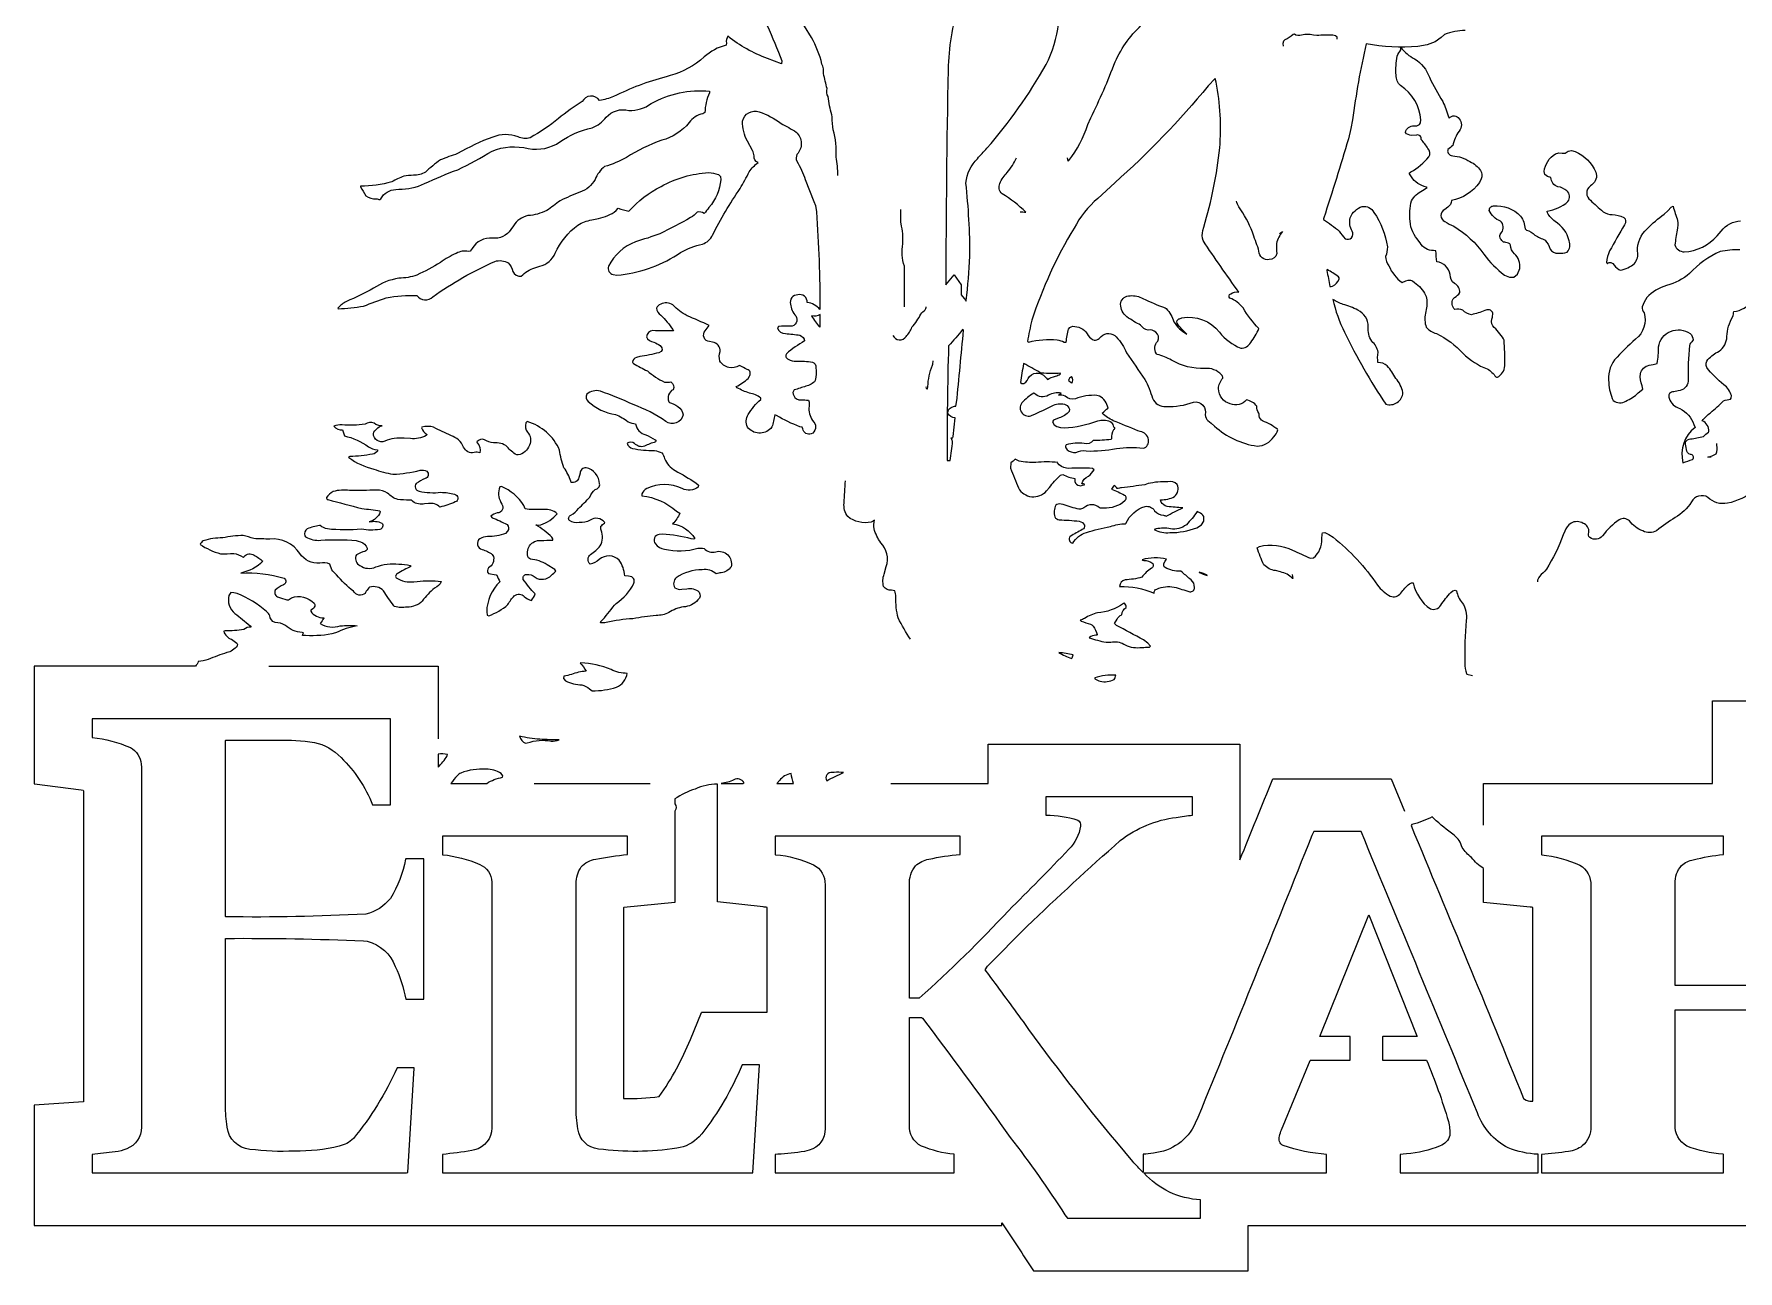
# Model space of a CAD drawing. Extents: x 0.5 to 28.5, y 0.6 to 43.4.
# Drawn here: x 0.73 to 15.15, y 0.61 to 11.08 of the extents above; entities that cross this region are included whole.
import ezdxf

# ---------------------------------------------------------------- set-up
doc = ezdxf.new("R2010")
doc.units = 0
doc.linetypes.add('0', pattern=[0])
doc.layers.add('1', color=7, linetype='0')

msp = doc.modelspace()

# ---------------------------------------------------------------- linework, layer by layer
at = {"layer": '1'}
msp.add_line((4.958359, 4.734703), (5.941895, 4.734703), dxfattribs=at)
for points in [[(6.796875, 11.44577, -0.022118), (7.056046, 10.85173), (7.054398, 10.826088), (6.933441, 10.873344, -0.082978), (6.599548, 11.060829, 0.197848), (6.58725, 11.003006), (6.584305, 10.985237, 0.125006), (6.399765, 10.885521, -0.115806), (6.109528, 10.72905), (6.075714, 10.717957, 0.050457), (5.630985, 10.549567, -0.061276), (5.513062, 10.517899, 0.575932), (5.366547, 10.507614, 0.038202), (5.16568, 10.363518, -0.042927), (4.924435, 10.201673, -0.208148), (4.823898, 10.209975, 0.177251), (4.608521, 10.207664, 0.04327), (4.311584, 10.067062, 0.014058), (4.166153, 10.014076, 0.031415), (4.038851, 9.91034, -0.161627), (3.938407, 9.884697, 0.0177), (3.855927, 9.875511, 0.034926), (3.754349, 9.828461, -0.069911), (3.489899, 9.791061), (3.490433, 9.78627, -0.02123), (3.535187, 9.709686, 0.178378), (3.623688, 9.685397, -0.046969), (3.652191, 9.677536), (3.663132, 9.685806, -0.267676), (3.788467, 9.763367), (3.813782, 9.765533, 0.117868), (4.031311, 9.813591, -0.01733), (4.31221, 9.930901, 0.023298), (4.603333, 10.088287, -0.159838), (4.909775, 10.110008, 0.194345), (5.178116, 10.165947, -0.102398), (5.449483, 10.286148, 0.149588), (5.568573, 10.375534, -0.273352), (5.761032, 10.43371, 0.171968), (5.949629, 10.490936, -0.149241), (6.444687, 10.596947), (6.443954, 10.582535, 0.104783), (6.405289, 10.414459), (6.388016, 10.405029, 0.186357), (6.271072, 10.329704, -0.157912), (6.039825, 10.180008, 0.065764), (5.740789, 10.033786, -0.049594), (5.556046, 9.957718, 0.136031), (5.475861, 9.849022, -0.186043), (5.346222, 9.740341, 0.021711), (5.178513, 9.668335, -0.007703), (5.06662, 9.584412, -0.093903), (4.90703, 9.542566, 0.199763), (4.784729, 9.455948), (4.761948, 9.425056, -0.297874), (4.608002, 9.352104, 0.291972), (4.434753, 9.263344), (4.417328, 9.242393), (4.403473, 9.237953, 0.191311), (4.300791, 9.222847, 0.056453), (4.166489, 9.145493, -0.041841), (3.966923, 9.039588, -0.081167), (3.814758, 9.011978, 0.112583), (3.599197, 8.927399, -0.034856), (3.370787, 8.816594, 0.081296), (3.297577, 8.759735), (3.300598, 8.753105, 0.029912), (3.515961, 8.776497, -0.005051), (3.707794, 8.846626, -0.065041), (3.967087, 8.865501, 0.454088), (4.101822, 8.855507, -0.049404), (4.627325, 9.155307, -0.212919), (4.740738, 9.141205, -0.134479), (4.778095, 9.068993, 0.297174), (4.850754, 9.028519, -0.143546), (4.965118, 9.099503), (5.007263, 9.113213, 0.236841), (5.137451, 9.224876, -0.120802), (5.330032, 9.462685, -0.095495), (5.446609, 9.506096), (5.502975, 9.519073, 0.126796), (5.654007, 9.58522), (5.671585, 9.604446, 0.011499), (5.761475, 9.579887, -0.092769), (6.034648, 9.789368, -0.115848), (6.435431, 9.906407, -0.079781), (6.518784, 9.890915), (6.537552, 9.872528), (6.539688, 9.846687, -0.15254), (6.439305, 9.611023, -0.021583), (6.398468, 9.559998, 0.211651), (6.339096, 9.572647, -0.079317), (6.284042, 9.525871, -0.01959), (6.023117, 9.388741, -0.019401), (5.816269, 9.320839, 0.183484), (5.588674, 9.114044, 0.458386), (5.628357, 9.043266), (5.658752, 9.039444), (5.695175, 9.040512, 0.116994), (6.198944, 9.229606, -0.080385), (6.383896, 9.301252, 0.204869), (6.469346, 9.377274, -0.033117), (6.702538, 9.771048, 0.01421), (6.77974, 9.913003, -0.096182), (6.855331, 9.990921, -0.365675), (6.821373, 10.048462, 0.101301), (6.808838, 10.092628), (6.764511, 10.172089, -0.125205), (6.723823, 10.341592, -0.452746), (6.864792, 10.42128, -0.081685), (7.04921, 10.323341, -0.02648), (7.177414, 10.248726, -0.416847), (7.184206, 10.060585, 0.240393), (7.183075, 10.003922, -0.044939), (7.253815, 9.846939), (7.326706, 9.660515), (7.339905, 9.627975), (7.347978, 9.574974, -0.019516), (7.378372, 8.747604, 0.187643), (7.270888, 8.806992, 0.513541), (7.190445, 8.871048, 0.521049), (7.129562, 8.793678, 0.162807), (7.174254, 8.692764, -0.607174), (7.128296, 8.60527, 0.029244), (7.02681, 8.604431), (7.018784, 8.592278, 0.330244), (7.08638, 8.54303, -0.022723), (7.209211, 8.529918, -0.26331), (7.248199, 8.481163, 0.038777), (7.094226, 8.373483, 0.463159), (7.109162, 8.327243, 0.182319), (7.179047, 8.309959, -0.058304), (7.315485, 8.301766, -0.32859), (7.344635, 8.256882, -0.064839), (7.339249, 8.145561, -0.188231), (7.258591, 8.098167, 0.000396), (7.161372, 8.066153, 0.382018), (7.156412, 8.019631, 0.323598), (7.217789, 7.982658, -0.004589), (7.281799, 7.979736, -0.139697), (7.285446, 7.911636, 0.186465), (7.326569, 7.794815, -0.48765), (7.305155, 7.693738, -0.458362), (7.233688, 7.736038), (7.2276, 7.751808), (7.207474, 7.755356, -0.04879), (7.011948, 7.84996), (6.995377, 7.85537, -0.062659), (6.971283, 7.753006), (6.962921, 7.740005, -0.45294), (6.764557, 7.752068, -0.26875), (6.772308, 7.8582, -0.089192), (6.877441, 7.985886), (6.878998, 7.998459, 0.104383), (6.781011, 8.040237, -0.061049), (6.677567, 8.085388), (6.668304, 8.095291, 0.088739), (6.771027, 8.164421), (6.781403, 8.181862, 0.518583), (6.763458, 8.24057, -0.029918), (6.697601, 8.272797, -0.423078), (6.531067, 8.31144, -0.156961), (6.534559, 8.390883, 0.414949), (6.468277, 8.470253), (6.445038, 8.475699, -0.619914), (6.4077, 8.568146, -0.008142), (6.44101, 8.611099, 0.021495), (6.253415, 8.694645, -0.082212), (6.133636, 8.786513, 0.278331), (6.030828, 8.792633, 0.213), (5.99402, 8.758377, 0.19688), (6.030502, 8.699799, -0.047034), (6.134399, 8.576904), (6.138565, 8.566185, -0.014706), (5.964228, 8.569081, 0.332454), (5.909348, 8.51622, 0.259473), (5.971401, 8.470927, -0.048533), (6.025848, 8.442719), (6.039764, 8.423851), (6.04303, 8.405693), (6.033813, 8.391891), (6.014572, 8.381546, -0.031584), (5.853333, 8.350006), (5.82515, 8.341446, 0.330851), (5.791351, 8.30278), (5.794876, 8.296089), (5.801361, 8.289391, 0.020395), (5.917511, 8.228035, 0.063959), (6.062943, 8.132866, 0.070665), (6.117249, 8.134659, -0.398162), (6.136368, 8.068527, 0.395019), (6.098953, 7.966988), (6.105148, 7.961243, -0.016492), (6.177022, 7.927568, -0.210414), (6.221146, 7.85453, -0.532151), (6.074524, 7.800491, 0.057741), (5.798873, 7.943199, 0.012935), (5.520208, 8.056367, 0.245368), (5.40529, 8.029839, 0.388216), (5.417847, 7.969856, 0.153603), (5.647644, 7.858444, -0.065408), (5.755056, 7.797701, 0.099227), (5.818573, 7.779648, 0.324364), (5.904694, 7.686956, -0.038639), (5.984055, 7.643806), (5.992142, 7.632034), (5.986481, 7.626434, 0.047574), (5.894257, 7.589554, -0.307686), (5.80986, 7.614105, 0.341158), (5.746246, 7.614578, 0.266185), (5.792679, 7.571381, 0.051568), (5.977149, 7.553717, -0.100238), (6.040588, 7.532616, -0.137603), (6.06311, 7.485535, 0.165308), (6.153076, 7.383209, -0.024501), (6.327652, 7.280266), (6.349899, 7.261574), (6.347809, 7.243507, -0.27983), (6.211273, 7.231102, 0.230315), (5.913788, 7.231239, 0.149444), (5.86998, 7.187576), (5.871597, 7.171257, -0.146654), (6.165314, 7.040871), (6.192688, 7.021912, -0.087933), (6.131805, 6.932549, -0.22508), (6.319122, 6.808517), (6.311356, 6.803627), (6.289261, 6.806221, 0.046905), (6.047546, 6.845665), (6.018845, 6.842674, 0.633767), (5.986176, 6.763248, 0.201366), (6.062759, 6.719414, 0.132037), (6.346099, 6.727026, -0.077929), (6.397705, 6.72509, 0.277043), (6.495987, 6.696289, -0.574482), (6.626236, 6.569656, -0.226753), (6.542884, 6.519392, -0.016949), (6.500488, 6.509438, 0.207793), (6.382584, 6.544617, 0.149162), (6.162325, 6.476599, 0.36084), (6.149277, 6.392342, 0.221944), (6.209518, 6.379745), (6.250824, 6.383263, -0.237344), (6.355499, 6.355698, -0.375889), (6.346008, 6.288628, -0.203677), (6.223419, 6.229698, 0.115433), (6.10051, 6.181427, -0.120222), (5.991837, 6.157387, 0.021482), (5.795883, 6.129341, 0.045914), (5.567886, 6.096992, -0.034819), (5.521912, 6.095665), (5.523758, 6.104721, 0.028754), (5.638763, 6.24424), (5.654205, 6.259384, 0.126489), (5.804587, 6.4299, 0.162033), (5.801392, 6.470741), (5.785324, 6.483101), (5.757782, 6.489822), (5.725998, 6.492989, 0.135528), (5.679535, 6.624245, 0.404844), (5.5103, 6.629486, -0.118781), (5.434082, 6.591942, -0.474468), (5.43692, 6.674118, 0.065029), (5.519089, 6.746353, 0.227107), (5.526925, 6.879868, -0.07359), (5.524002, 6.912827, -0.055077), (5.555969, 6.93943), (5.556702, 6.944443, 0.39854), (5.434093, 6.964462, -0.161377), (5.34082, 6.943169, -0.176252), (5.257926, 6.959851, -0.50389), (5.270126, 7.006447, 0.110395), (5.335022, 7.06134, 0.003198), (5.431732, 7.159973, -0.109431), (5.477203, 7.224876, 0.438196), (5.513843, 7.270291, 0.329152), (5.399353, 7.407894, 0.424862), (5.347953, 7.360543), (5.343513, 7.342365), (5.337836, 7.324535, -0.430693), (5.272629, 7.283752), (5.270645, 7.293823, 0.064014), (5.211761, 7.407661, -0.059616), (5.174789, 7.556999, 0.221601), (4.901505, 7.798302), (4.889877, 7.78685, 0.273059), (4.902771, 7.709793, -0.31045), (4.919518, 7.597902, -0.25816), (4.824005, 7.516052), (4.811951, 7.517632, -0.118632), (4.731491, 7.585464, 0.214728), (4.61655, 7.617396, -0.134988), (4.538879, 7.645233, 0.322515), (4.475342, 7.627716), (4.478287, 7.619965, -0.247837), (4.50058, 7.533813, 0.201082), (4.453102, 7.535962, -0.373918), (4.362411, 7.58287, 0.205908), (4.255569, 7.680428, -0.006827), (4.108673, 7.750061, 0.141789), (4.008682, 7.750908), (4.004929, 7.74511, 0.167406), (4.053085, 7.690063), (4.046707, 7.680603, -0.165964), (3.911819, 7.655342), (3.860275, 7.657959, 0.125355), (3.695206, 7.632607, -0.514401), (3.59845, 7.696259, -0.249551), (3.67244, 7.762253, -0.198057), (3.606445, 7.785614, 0.215432), (3.528458, 7.776367, -0.05577), (3.333685, 7.770931, 0.059293), (3.264908, 7.760544, 0.307563), (3.338165, 7.728943), (3.35318, 7.677063, -0.107659), (3.557312, 7.585091, 0.108887), (3.629639, 7.559563), (3.635284, 7.552231, -0.212897), (3.591751, 7.522903, -0.037562), (3.400101, 7.501869), (3.388, 7.498634), (3.391144, 7.494553, 0.107815), (3.603592, 7.396599, 0.044477), (3.764618, 7.352425, 0.052941), (3.99374, 7.386951, -0.174997), (4.052409, 7.377926, -0.553636), (4.037781, 7.316208, 0.051535), (3.961517, 7.275093, 0.58032), (3.987366, 7.208694, 0.077468), (4.1694, 7.19974, -0.068176), (4.286301, 7.182968, -0.778166), (4.291229, 7.118065, -0.057704), (4.161591, 7.075226, 0.238557), (4.065765, 7.103867), (4.032852, 7.101463, -0.193818), (3.932068, 7.121147, 0.331278), (3.902725, 7.133591, -0.032445), (3.804535, 7.138893, -0.112999), (3.718948, 7.192268, 0.158959), (3.627485, 7.217263, 0.000592), (3.397995, 7.21431, 0.105842), (3.258438, 7.206161, 0.148139), (3.201767, 7.155136, 0.428934), (3.214066, 7.137711, -0.003995), (3.500443, 7.061699, -0.020515), (3.654846, 7.042358), (3.657028, 7.03376, -0.240126), (3.563766, 6.948746, -0.18833), (3.669464, 6.939339, -0.603786), (3.652771, 6.885681, -0.079077), (3.498886, 6.886337, -0.042992), (3.209502, 6.889188, -0.111984), (3.148743, 6.918541), (3.143341, 6.919037, 0.043809), (3.038361, 6.890343, 0.307088), (3.01828, 6.831779), (3.024902, 6.823654, 0.153236), (3.154648, 6.793465, -0.043805), (3.452624, 6.790861), (3.471079, 6.786255), (3.488998, 6.779872, -0.259849), (3.546653, 6.7255, -0.353555), (3.526901, 6.699799, 0.086269), (3.455826, 6.670044), (3.449219, 6.660576, 0.353552), (3.485046, 6.579582, 0.257775), (3.618912, 6.567467, -0.114121), (3.814709, 6.59228, -0.043678), (3.91127, 6.579987), (3.918015, 6.57476, -0.005015), (3.7989, 6.51088, 0.135832), (3.785278, 6.48774), (3.791733, 6.475967, 0.177611), (3.942581, 6.442787, -0.042969), (4.14769, 6.448273), (4.17276, 6.443512, -0.196881), (4.116669, 6.389481, 0.05514), (4.01236, 6.279327, -0.209271), (3.884583, 6.228371, -0.134561), (3.778473, 6.234169), (3.771042, 6.239769, -0.009722), (3.684104, 6.364915, 0.293055), (3.566184, 6.396114), (3.559062, 6.390467, 0.009884), (3.531695, 6.35165), (3.530533, 6.343956, -0.459721), (3.430984, 6.362228, -0.050349), (3.28707, 6.501312, -0.010089), (3.245773, 6.543404), (3.231522, 6.590782, 0.200699), (3.145508, 6.598801, -0.264779), (2.976349, 6.680443, 0.27879), (2.722321, 6.804291, -0.01521), (2.587296, 6.807777, 0.03358), (2.497849, 6.834656, 0.043948), (2.323868, 6.813995, 0.077276), (2.159259, 6.789607, 0.18003), (2.132339, 6.757973, 0.070091), (2.304688, 6.678802, 0.011633), (2.416916, 6.68261, -0.08384), (2.496353, 6.652054), (2.505035, 6.657135, -0.373963), (2.588699, 6.667145, -0.053826), (2.664566, 6.615715, -0.143416), (2.477005, 6.516281, -0.089312), (2.843887, 6.471475, -0.602775), (2.837952, 6.417023, 0.095404), (2.768906, 6.370343, 0.5075), (2.795517, 6.312332, 0.032096), (2.866562, 6.289337), (2.881607, 6.289177), (2.905228, 6.306053, -0.306402), (3.09736, 6.25992, -0.370313), (3.091492, 6.216576), (3.068069, 6.202797), (3.069427, 6.193214, 0.264443), (3.178284, 6.136925), (3.17955, 6.134995, -0.021739), (3.148148, 6.088783, 0.209051), (3.318967, 6.067994, -0.058392), (3.461075, 6.069534, 0.071974), (3.278366, 6.008957, -0.079341), (3.025635, 5.987755), (3.012679, 5.987833), (2.999725, 5.988113, -0.059311), (3.00737, 6.010475), (2.995636, 6.012978, -0.183078), (2.854736, 6.072543, 0.118368), (2.766201, 6.098275, -0.294317), (2.721146, 6.154961, 0.173122), (2.694977, 6.189995, 0.089699), (2.445618, 6.342415), (2.417496, 6.349342), (2.391785, 6.351707), (2.37677, 6.326653, 0.309869), (2.427279, 6.174697, 0.00075), (2.554904, 6.070654), (2.564819, 6.057442, 0.207973), (2.501602, 6.037621, -0.028337), (2.345139, 6.02597), (2.332809, 6.022972, 0.243197), (2.398597, 5.955073, -0.050809), (2.442764, 5.922585), (2.448044, 5.911438), (2.446381, 5.898987, -0.175568), (2.358902, 5.842178, 0.038566), (2.201233, 5.783089, -0.044091), (2.116531, 5.767136, -0.160126), (2.091888, 5.727989), (0.727051, 5.727989), (0.727051, 4.732224), (0.731705, 4.730736), (1.125656, 4.681374), (1.142532, 4.678589), (1.144867, 4.671089), (1.144882, 2.075882), (1.144623, 2.040146), (0.727066, 2.010391), (0.727051, 0.993401), (0.758682, 0.992065), (8.913864, 0.992065), (8.916946, 0.992294), (8.916962, 1.015244, -0.005717), (9.18541, 0.607552), (11.001434, 0.607544), (11.00209, 0.613075), (11.00209, 0.991173), (11.018753, 0.992065), (17.365601, 0.992073)], [(8.553772, 11.328949, 0.07073), (8.462954, 10.77757, 0.003717), (8.442919, 8.956742), (8.51416, 9.04203), (8.51474, 9.042419), (8.574356, 8.956596), (8.574417, 8.870445), (8.612503, 8.824478), (8.616043, 8.819458), (8.616852, 8.823318, 0.009327), (8.648361, 9.197983, 0.027141), (8.613739, 9.818314, -0.172258), (8.712103, 10.024481, -0.019865), (8.791458, 10.112778, 0.051348), (9.29243, 10.820868, 0.164528), (9.388363, 11.528435, -0.021161)], [(7.528564, 9.882637, 0.064067), (7.514374, 10.038536, 0.082086), (7.491527, 10.267679, -0.044603), (7.481476, 10.378311), (7.478806, 10.396523, -0.046765), (7.447372, 10.550285, -0.170288), (7.438783, 10.617415, -0.005457), (7.408829, 10.74453, 0.142177), (7.395279, 10.82589, 0.068245), (7.306564, 11.051369), (7.248734, 11.146233, -0.139417), (7.178787, 11.35128)], [(9.469467, 10.03096), (9.476974, 10.003609), (9.480469, 10.004921), (9.485321, 10.008949, 0.082301), (9.645423, 10.312508), (9.670136, 10.370551, 0.028317), (9.87616, 10.84507, -0.101643), (10.117096, 11.171448, -0.0827), (10.491324, 11.354586, -0.055296), (10.628403, 11.372871)], [(12.840271, 11.10981, 0.08941), (12.665131, 11.07634), (12.6371, 11.050697), (12.584991, 11.013443), (12.517334, 10.98848), (12.439041, 10.973862, -0.066983), (12.001022, 10.996696, 0.022386), (11.885925, 10.352273), (11.872025, 10.278679), (11.8508, 10.191719, -0.006832), (11.642838, 9.522594), (11.641766, 9.516265), (11.6409, 9.509903, -0.034815), (11.774139, 9.410965, 0.041235), (11.823074, 9.347092, 0.7589), (11.883545, 9.40937, -0.17867), (11.866013, 9.524773, -0.213833), (11.96869, 9.620002, -0.298814), (12.067383, 9.570137, -0.110272), (12.180904, 9.277261, -0.112099), (12.165359, 9.196892, 0.150211), (12.194061, 9.116959, 0.133216), (12.304855, 8.975052), (12.337173, 8.988869, -0.373445), (12.41069, 8.976585, -0.125304), (12.504486, 8.869713, -0.128563), (12.511398, 8.761086), (12.504807, 8.715431, 0.148018), (12.509506, 8.597969, 0.152814), (12.595932, 8.543221, -0.09764), (12.821182, 8.375221, 0.107222), (13.026864, 8.244932, -0.105441), (13.098925, 8.176801, 0.355185), (13.123703, 8.181511, 0.262574), (13.175385, 8.28566, 0.023829), (13.168198, 8.486633), (13.16394, 8.49894, 0.061422), (13.073196, 8.608011, -0.234709), (13.070129, 8.682854), (13.072006, 8.694298, 0.622242), (13.022766, 8.743958), (13.005203, 8.740021, -0.053077), (12.893585, 8.703377, -0.150535), (12.818558, 8.74054, 0.215022), (12.752731, 8.748116, -0.369125), (12.738907, 8.837585, -0.037445), (12.787003, 8.87822), (12.7939, 8.890869, 0.318641), (12.749359, 8.967705, -0.254027), (12.712555, 9.044533, 0.324896), (12.600082, 9.151474, -0.013937), (12.590744, 9.243439), (12.57254, 9.247696, -0.286128), (12.457993, 9.312675), (12.448074, 9.326759, -0.174998), (12.373298, 9.494362, -0.089553), (12.384552, 9.668289, -0.133119), (12.478943, 9.75563), (12.517365, 9.780945), (12.512207, 9.783875), (12.490996, 9.790078, -0.203726), (12.374972, 9.888223), (12.366028, 9.900467), (12.379654, 9.912697, 0.08707), (12.53231, 10.039064, 0.339118), (12.523804, 10.111572, 0.043329), (12.467346, 10.186157, 0.597906), (12.427155, 10.223999), (12.384903, 10.221977, -0.255935), (12.334198, 10.247032, -0.397453), (12.406525, 10.301277, 0.145848), (12.453369, 10.312508), (12.46199, 10.327293), (12.465271, 10.352142, 0.230604), (12.292866, 10.643436, -0.217641), (12.255142, 10.732338, -0.067574), (12.263702, 10.892082, -0.044921), (12.295273, 10.946, 0.119443), (12.294754, 10.964775, 0.101937), (12.410858, 10.868752, -0.173731), (12.536728, 10.714127, 0.026964), (12.649439, 10.507624, -0.056741), (12.697342, 10.379921), (12.704971, 10.368698, -0.504702), (12.787507, 10.362641, -0.388884), (12.787247, 10.25853, 0.085031), (12.734619, 10.134956, 0.019332), (12.694077, 10.102386, 0.472853), (12.720215, 10.052567), (12.733917, 10.048523, -0.122198), (12.879684, 10.000507, -0.125481), (12.969799, 9.923182, -0.203237), (12.975769, 9.854828), (12.960571, 9.822411, -0.19271), (12.722641, 9.669624, -0.237764), (12.691788, 9.61319), (12.666229, 9.594009, 0.639357), (12.668386, 9.491302, 0.057235), (12.742584, 9.45195, -0.107841), (12.997681, 9.214645, 0.072313), (13.171814, 9.039055), (13.213638, 9.020035), (13.250763, 9.020874), (13.281158, 9.046532), (13.300949, 9.094444, 0.246214), (13.255615, 9.219398, -0.195746), (13.224144, 9.293062, 0.324673), (13.205536, 9.307755, 0.014701), (13.163834, 9.318954), (13.150574, 9.33239, -0.474688), (13.147598, 9.398186, 0.385833), (13.137878, 9.496239, -0.223669), (13.043826, 9.586291, -0.423203), (13.078644, 9.62458, -0.236427), (13.307601, 9.53731, -0.153009), (13.34642, 9.429352), (13.357895, 9.420563, -0.148498), (13.429214, 9.375626, 0.014259), (13.515884, 9.334869, -0.101608), (13.557465, 9.259483, 0.287782), (13.628326, 9.224571, 0.123067), (13.701782, 9.233727, 0.294611), (13.718901, 9.329228, 0.19816), (13.600739, 9.492744, -0.115065), (13.536484, 9.565651), (13.533401, 9.5811, 0.149801), (13.70912, 9.661198, 0.418702), (13.699155, 9.751637, 0.138479), (13.624573, 9.786964, -0.339898), (13.565659, 9.865196), (13.535812, 9.874458), (13.51506, 9.890472), (13.508102, 9.915726, -0.234644), (13.603271, 10.064224), (13.632858, 10.075111), (13.660858, 10.071983), (13.68486, 10.070244), (13.710236, 10.087914), (13.739502, 10.092339), (13.77124, 10.085686, -0.183522), (13.945023, 9.910896, -0.354464), (13.910095, 9.803596), (13.89888, 9.793144, 0.509206), (13.898987, 9.67205, 0.006581), (14.007462, 9.57534, 0.11808), (14.08461, 9.550453, -0.102807), (14.18129, 9.527755, -0.391443), (14.1886, 9.464869, 0.007497), (14.061055, 9.242834, 0.084469), (14.036911, 9.145142), (14.043137, 9.134941, -0.474153), (14.088165, 9.136017, 0.064078), (14.139572, 9.085297), (14.151535, 9.081154, 0.152839), (14.272979, 9.137286, 0.227084), (14.297846, 9.239899, -0.222493), (14.380381, 9.430228, -0.046788), (14.523682, 9.55584), (14.55423, 9.583199), (14.583221, 9.612732), (14.599335, 9.620995, 0.011816), (14.637497, 9.500618, -0.111149), (14.632565, 9.420326, 0.011225), (14.614548, 9.293625, 0.327241), (14.693771, 9.235901, 0.206923), (14.971878, 9.372452), (15.007538, 9.411545, -0.229578), (15.170959, 9.497118, -0.077663)], [(11.756821, 11.037392), (11.756866, 11.054245), (11.756699, 11.052597), (11.741989, 11.064087), (11.720535, 11.070122, 0.040187), (11.583466, 11.066452), (11.555368, 11.071066, 0.095737), (11.439058, 11.068553), (11.423141, 11.068432), (11.407349, 11.070435), (11.395813, 11.078987), (11.383926, 11.075935, -0.075998), (11.313202, 11.030861), (11.300812, 11.018318), (11.29538, 11.000893), (11.299362, 10.976395)], [(9.072998, 9.573486, -0.012898), (9.120911, 9.572151, 0.052426), (8.92121, 9.727663, -0.350366), (8.901312, 9.815036, -0.096197), (8.963974, 9.907478, 0.066098), (9.042511, 10.03096)], [(11.268845, 9.390503), (11.294449, 9.407967, 0.103668), (11.242508, 9.307533, 0.01335), (11.244507, 9.220665, -0.372704), (11.18158, 9.170242, -0.483597), (11.09337, 9.241609), (11.090144, 9.259288, -0.012151), (11.038954, 9.403489, 0.05504), (10.924854, 9.616997, -0.037496), (10.902878, 9.664986)], [(8.093718, 8.770226, 0.002801), (8.093094, 9.114799, -0.117269), (8.079132, 9.304565, 0.08426), (8.064804, 9.47303, -0.036305), (8.063232, 9.593971)], [(15.16362, 9.253639, 0.038304), (14.997864, 9.239571, 0.103356), (14.739216, 9.052114, -0.115877), (14.543686, 8.950302, 0.136809), (14.376617, 8.849251, 0.031743), (14.336716, 8.771019, 0.209799), (14.353683, 8.720474, -0.300373), (14.28244, 8.496384, 0.035194), (14.103638, 8.320992, 0.199998), (14.054886, 8.126053, 0.098638), (14.092636, 7.977432, 0.328394), (14.200406, 7.972466, 0.084369), (14.303177, 8.041039), (14.342667, 8.073524), (14.338837, 8.101112, -0.120034), (14.322235, 8.203277, -0.305784), (14.3965, 8.275352), (14.430603, 8.283096), (14.464615, 8.291641, 0.038691), (14.476349, 8.431053, -0.559648), (14.743243, 8.543999, -0.200342), (14.76918, 8.490135, -0.12061), (14.745346, 8.461617), (14.741592, 8.45443), (14.738663, 8.442802, 0.037087), (14.72718, 8.140351, -0.348268), (14.641922, 8.057732), (14.604233, 8.051721, 0.566875), (14.564972, 7.996666, 0.248265), (14.656833, 7.909474, -0.194877), (14.774063, 7.774933), (14.785431, 7.749535, 0.300603), (14.682434, 7.449959, 0.018553), (14.764789, 7.47838, 0.718504), (14.745306, 7.520112, -0.331865), (14.711777, 7.56282, -0.06843), (14.705307, 7.625702, -0.290007), (14.746796, 7.651848, 0.03177), (14.855652, 7.671745, -0.052845), (14.899429, 7.707916), (14.902878, 7.71476, 0.302422), (14.846481, 7.80616, -0.08263), (14.916515, 7.873103, 0.022708), (15.026703, 7.975471, 0.007414), (15.08461, 7.988731), (15.091492, 7.997955), (15.092773, 8.018509, 0.144469), (15.0298, 8.110863, -0.056511), (14.883846, 8.257155, -0.322955), (14.894348, 8.324303, -0.095029), (14.987991, 8.393791, 0.237299), (15.054901, 8.518021, -0.118932), (15.103935, 8.687235, 0.055176), (15.113312, 8.729187, 0.203582), (15.268855, 8.822877, 0.255926)], [(7.996033, 8.527618, 0.582888), (8.107166, 8.519243, 0.101918), (8.157379, 8.597656, 0.073171), (8.232671, 8.708341, -0.067921), (8.26925, 8.744909, 0.172449), (8.276718, 8.770226)], [(8.276718, 8.092926, 0.664692), (8.288498, 8.075996), (8.292557, 8.094254, -0.096327), (8.330885, 8.275819, 0.03191), (8.337709, 8.312584)], [(14.922607, 7.49794, 0.009143), (14.893768, 7.498154, 0.085446), (14.964355, 7.524811, 0.168487), (14.968918, 7.599106), (14.968338, 7.61232)], [(15.585312, 7.418945, 0.056356), (15.291, 7.213883, -0.107508), (15.058365, 7.106918, -0.251643), (14.893814, 7.157135, 0.432598), (14.754425, 7.117805, -0.124935), (14.617325, 6.986397, 0.032923), (14.45929, 6.874748, -0.257427), (14.341928, 6.872892, -0.136002), (14.230934, 6.956968, 0.351716), (14.142654, 6.966591, 0.07513), (14.001984, 6.832527, -0.399153), (13.893745, 6.816262, -0.307099), (13.886153, 6.859915, 0.356328), (13.838145, 6.936654, 0.280997), (13.735168, 6.937959, 0.159346), (13.683243, 6.869423), (13.670013, 6.840996, -0.054593), (13.526749, 6.548286, -0.022817), (13.468262, 6.488197, 0.117464), (13.450455, 6.443024)], [(8.143799, 5.955055, -0.019441), (8.041016, 6.135979, -0.077587), (8.021444, 6.315918, 0.040732), (8.01297, 6.365944), (7.98378, 6.370819, -0.269061), (7.91713, 6.403328, -0.160401), (7.922485, 6.507988), (7.93927, 6.571236, 0.283674), (7.8933, 6.773161, -0.089884), (7.836685, 6.890841, -0.103936), (7.840515, 6.965218), (7.828568, 6.954369), (7.813049, 6.946854, -0.213221), (7.613419, 6.993668, -0.191337), (7.582841, 7.109094, -0.003718), (7.594834, 7.296958)], [(11.376587, 6.504021), (11.380814, 6.469681), (11.378662, 6.46978, 0.151027), (11.277344, 6.525688), (11.233917, 6.536606, -0.172541), (11.135788, 6.586464, -0.045555), (11.079834, 6.730911), (11.098328, 6.741135, -0.175574), (11.378769, 6.71067, -0.009188), (11.527115, 6.642517), (11.55574, 6.643784, 0.229352), (11.626238, 6.807667, -0.001899), (11.631622, 6.857368), (11.652649, 6.858849), (11.685242, 6.8433), (11.721878, 6.819405, -0.07668), (12.096911, 6.413605, 0.09955), (12.205256, 6.320451, 0.325252), (12.294754, 6.345711, -0.067977), (12.367996, 6.425453), (12.384125, 6.432449), (12.400131, 6.432915, 0.189692), (12.545002, 6.212828, 0.364026), (12.63356, 6.243492, -0.037189), (12.718063, 6.352432), (12.735184, 6.364502), (12.754105, 6.372238), (12.766617, 6.366203, 0.137212), (12.813965, 6.265297, -0.19803), (12.84697, 6.115777, 0.017123), (12.835225, 5.751595, 0.044364), (12.849792, 5.664368), (12.854568, 5.659729), (12.901489, 5.65007)], [(7.977509, 4.734703), (8.801071, 4.734703), (8.801071, 5.068687), (10.932724, 5.068687), (10.932768, 4.087799, -0.000332), (11.211841, 4.774866), (12.211731, 4.774879), (12.325851, 4.499634)], [(15.83168, 3.025093), (14.626129, 3.025085), (14.61554, 3.025421), (14.615662, 3.885902, -0.186534), (14.670776, 4.04068, -0.12619), (14.770523, 4.089035, -0.036057), (15.025314, 4.132851), (15.025314, 4.288246), (15.018311, 4.288574), (13.489594, 4.288574), (13.484634, 4.288071), (13.484634, 4.132607), (13.486923, 4.131668, -0.077107), (13.809329, 4.042327, -0.289429), (13.902252, 3.869804), (13.902466, 3.856697), (13.902359, 1.831192, -0.231939), (13.830675, 1.665361, -0.128647), (13.715164, 1.620117, -0.025335), (13.484634, 1.594299), (13.484619, 1.438843), (13.488525, 1.438225), (15.016876, 1.438217), (15.025314, 1.438469), (15.02533, 1.593758), (15.023376, 1.595016, -0.076471), (14.715602, 1.664932, -0.280159), (14.615692, 1.847839), (14.61554, 2.817535), (14.624695, 2.818199), (15.831146, 2.818207)]]:
    msp.add_lwpolyline(points, format="xyb", dxfattribs=at)
for points in [[(10.66272, 7.80658), (10.690121, 7.783803), (10.717547, 7.761057, 0.153086), (11.078533, 7.591195, 0.254376), (11.219254, 7.670036, 0.156303), (11.253067, 7.72757), (11.250671, 7.733307, 0.075682), (11.125454, 7.803589), (11.116269, 7.810505, -0.266398), (11.095045, 7.860264), (11.09213, 7.871058, -0.2005), (11.076645, 7.928665, 0.163111), (10.988281, 7.983749, -0.337403), (10.850785, 7.947793, -0.323152), (10.751095, 8.077943, -0.162007), (10.788574, 8.165901, 0.298599), (10.776382, 8.193695, 0.23844), (10.637299, 8.248642, -0.143941), (10.353668, 8.318474, 0.053267), (10.232712, 8.367355), (10.225784, 8.372467, -0.321636), (10.237274, 8.480377, 0.400792), (10.220335, 8.554246, 0.24746), (10.156342, 8.573135, -0.169621), (10.091324, 8.613983), (10.081238, 8.621979, -0.053828), (9.96318, 8.696548, -0.227698), (9.923848, 8.806722, -0.334883), (10.003351, 8.86362, -0.162108), (10.112534, 8.840736, 0.028793), (10.30162, 8.760841), (10.309967, 8.755577, -0.099228), (10.375031, 8.643738, 0.137327), (10.483124, 8.539886, -0.067984), (10.401851, 8.631436, -0.419091), (10.420746, 8.669823), (10.441315, 8.677292, -0.278698), (10.759079, 8.555038, 0.121334), (10.939789, 8.419197, 0.262148), (11.024826, 8.467232, 0.057532), (11.09314, 8.586349, -0.05158), (10.959239, 8.760354, 0.140852), (10.847492, 8.843184, -0.574295), (10.855685, 8.880785, -0.186466), (10.92375, 8.895586, -0.010787), (10.621619, 9.330976, -0.171632), (10.620331, 9.415237), (10.626755, 9.445694, 0.048322), (10.762199, 10.115558, 0.067451), (10.732132, 10.672768), (10.723343, 10.703072), (10.663467, 10.63987, -0.038822), (9.873337, 9.819473), (9.730011, 9.688148, 0.091554), (9.529056, 9.435836, 0.057395), (9.172104, 8.656334, 0.016562), (9.134735, 8.476563), (9.14502, 8.47139, -0.087269), (9.38612, 8.49138, -0.06188), (9.44455, 8.472221), (9.46196, 8.471222, -0.028355), (9.48282, 8.582311, -0.324624), (9.534927, 8.604431, -0.264826), (9.648759, 8.526979, 0.146345), (9.699833, 8.487323, 0.242207), (9.740753, 8.502312), (9.759201, 8.518013, -0.442348), (9.88652, 8.515007, -0.086579), (9.974085, 8.381291, 0.000329), (10.128143, 8.155174, -0.066021), (10.192254, 7.995499, 0.316213), (10.307434, 7.925102, 0.092604), (10.541213, 7.963464, -0.554413), (10.639234, 7.855643, 0.205776)], [(11.717911, 8.945938, 0.173774), (11.772023, 9.003629, 0.183147), (11.767441, 9.02507, 0.024829), (11.671036, 9.085609), (11.669708, 9.078217, 0.010703), (11.695084, 8.942795, 0.087565)], [(11.805725, 8.790428, -0.063132), (11.719772, 8.833511, 0.062689), (11.819031, 8.554207, 0.035123), (12.167282, 7.945541, 0.480352), (12.312637, 8.044243, 0.127496), (12.252701, 8.164055, 0.048917), (12.18045, 8.270035, 0.197213), (12.100815, 8.297829, -0.059934), (12.101685, 8.385727, 0.181398), (12.049072, 8.478477, -0.170653), (12.019363, 8.601395, 0.295019), (11.930627, 8.741563, 0.056933)], [(7.377151, 8.597786), (7.381088, 8.603905), (7.380661, 8.696381), (7.379105, 8.705353, -0.19101), (7.308136, 8.692764, 0.064802)], [(8.507996, 7.925446, -0.041449), (8.528473, 7.929588), (8.53516, 7.958724, 0.001219), (8.593555, 8.571884), (8.584534, 8.57711, -0.031934), (8.466859, 8.44016, 0.008299), (8.454636, 7.47039, 0.094671), (8.47995, 7.469109, 0.020649), (8.501175, 7.632698, -0.016657), (8.487778, 7.660767, 0.022859), (8.504486, 7.660568), (8.506104, 7.671967), (8.522339, 7.829567, -0.225309), (8.460159, 7.867279, -0.407463)], [(9.371552, 8.182243, 0.059877), (9.411972, 8.201317), (9.415375, 8.208252, -0.050998), (9.254517, 8.209579), (9.239074, 8.214425, 0.009406), (9.104553, 8.289772), (9.101089, 8.288375, 0.003948), (9.075592, 8.130104), (9.086441, 8.119591, 0.384934), (9.139923, 8.1632, -0.542017), (9.284607, 8.176346), (9.294739, 8.165352), (9.30336, 8.154236, -0.069005)], [(9.509689, 8.12262, 0.389683), (9.506516, 8.17907, 0.211938), (9.483017, 8.145729, -0.108046)], [(9.419876, 8.038139), (9.419937, 8.039749, 0.173488), (9.313095, 8.02092, -0.328271), (9.195053, 8.035583), (9.187912, 8.038971, 0.06828), (9.087494, 7.956894, 0.791565), (9.173584, 7.851944, 0.010733), (9.356261, 7.937557, -0.204306), (9.459985, 7.940583, -0.178779), (9.489899, 7.903503), (9.487244, 7.885284, -0.155441), (9.402634, 7.829353), (9.355576, 7.81089), (9.347397, 7.796005), (9.361755, 7.772011), (9.384338, 7.756241), (9.413177, 7.747421), (9.446289, 7.74427, 0.073946), (9.730705, 7.80606, -0.144476), (9.834182, 7.800192, -0.223188), (9.860214, 7.761414), (9.864868, 7.75267, -0.609533), (9.863815, 7.727837, 0.148738), (9.845627, 7.655067), (9.842316, 7.646004, -0.014881), (9.691711, 7.637756, -0.279679), (9.614197, 7.612259, 0.107942), (9.463682, 7.60167, 0.377416), (9.460251, 7.575409), (9.470245, 7.558289, 0.157914), (9.544678, 7.536659, -0.169988), (9.632751, 7.5504, 0.064424), (9.887115, 7.571785, -0.056981), (10.114536, 7.57365, 0.438609), (10.157981, 7.646254, 0.339293), (10.088409, 7.714508), (10.068678, 7.720782, 0.004523), (9.860689, 7.805467, -0.06357), (9.767639, 7.868523, -0.017284), (9.817596, 7.9133, 0.209924), (9.743774, 8.014709), (9.722839, 8.02079, 0.108791), (9.540568, 7.990923, -0.217384), (9.452927, 8.012535, 0.161062), (9.397186, 8.020996)], [(8.991425, 7.403687, -0.002691), (9.058117, 7.236331, 0.518884), (9.295807, 7.212105), (9.32103, 7.239525, -0.060586), (9.415009, 7.34404), (9.433319, 7.349945, 0.074954), (9.536728, 7.315842, 0.614248), (9.600098, 7.258995), (9.614716, 7.263382), (9.620911, 7.266953, 0.062889), (9.59523, 7.272232, -0.225478), (9.651011, 7.337167, 0.12738), (9.698517, 7.390129), (9.68602, 7.402161, 0.029542), (9.485204, 7.402644), (9.465438, 7.405337, -0.195516), (9.38837, 7.448068, 0.0408), (9.391068, 7.452072, 0.051258), (9.205242, 7.451865, -0.053481), (9.06427, 7.464256), (9.041763, 7.47438), (9.031738, 7.479172, -0.0404), (8.995026, 7.449562)], [(4.636856, 6.500671), (4.642929, 6.497589, 0.011605), (4.669357, 6.44249, 0.198962), (4.557938, 6.188499), (4.562744, 6.160721), (4.575256, 6.154312, 0.086702), (4.736984, 6.248978, -0.061098), (4.791626, 6.323845, -0.377939), (4.876404, 6.317139, 0.109984), (4.936096, 6.28466, 0.104117), (4.968033, 6.338829, -0.038598), (4.86743, 6.462912, -0.513553), (4.894803, 6.503921, -0.248003), (4.966782, 6.480515, 0.364693), (5.106037, 6.497577, 0.044251), (5.143799, 6.532608), (5.134506, 6.544846), (5.069168, 6.586433, 0.120505), (4.927963, 6.634323), (4.91243, 6.644348, -0.5773), (5.015027, 6.791815, 0.004852), (5.118347, 6.795525), (5.11795, 6.806976), (5.109314, 6.820541, 0.064683), (4.973526, 6.923218), (4.993958, 6.92189), (5.015549, 6.924583, 0.135205), (5.154465, 7.018715, 0.20421), (5.04187, 7.053955, -0.012597), (4.917374, 7.054008), (4.884384, 7.060608), (4.872925, 7.087921, 0.152436), (4.682205, 7.248871), (4.67041, 7.245796, 0.251166), (4.67894, 7.114861), (4.686646, 7.09893, -0.616137), (4.647603, 7.025826, 0.087827), (4.592728, 6.997055), (4.605164, 6.984756, -0.02528), (4.730908, 6.926383, -0.378104), (4.734268, 6.869629), (4.71698, 6.852287, -0.100498), (4.566057, 6.825687, 0.070051), (4.499191, 6.807159, 0.627442), (4.518417, 6.715233, -0.08547), (4.605453, 6.673843), (4.616211, 6.655045, -0.298077), (4.574432, 6.559151, 0.40532), (4.572586, 6.51329)], [(9.836472, 6.909058, -0.089454), (9.965775, 6.934151), (9.968491, 6.937035, -0.216931), (10.130389, 7.080718, -0.302741), (10.209868, 7.043512, 0.200375), (10.286407, 7.006701, -0.069564), (10.307999, 6.996529, -0.024745), (10.450516, 7.067909, -0.002599), (10.316785, 7.079447, -0.175622), (10.265152, 7.117157), (10.261398, 7.137047, 0.126424), (10.378708, 7.163704, 0.337167), (10.402939, 7.266716, 0.240967), (10.323975, 7.289139, 0.064909), (10.155215, 7.273164), (10.126816, 7.264069, -0.01425), (9.931146, 7.238838, -0.015076), (9.894516, 7.23172, 0.107927), (9.868118, 7.258278, 0.086192), (9.847412, 7.227097, -0.016733), (9.956115, 7.1759, -0.417069), (9.961243, 7.131325), (9.939972, 7.11013, -0.168599), (9.754227, 7.065674), (9.745346, 7.069214, 0.390032), (9.613159, 7.06781, -0.19203), (9.554596, 7.059631, -0.008484), (9.418781, 7.100775, 0.156778), (9.373795, 7.09153, 0.177594), (9.366899, 6.991045, 0.280397), (9.404358, 6.967194, -0.012849), (9.573479, 6.955675, -0.234809), (9.616825, 6.920953, -0.317536), (9.599182, 6.884239, 0.01753), (9.496687, 6.826868, 0.613906), (9.518112, 6.768829, -0.191729), (9.633957, 6.85891, -0.038286)], [(10.588333, 7.028503), (10.579651, 7.032585), (10.570435, 7.036476, -0.045254), (10.47965, 6.92501, -0.209984), (10.345398, 6.890335, 0.102928), (10.224643, 6.889924), (10.207901, 6.884148, 0.136712), (10.339844, 6.858307, 0.094265), (10.567368, 6.900009), (10.606705, 6.924751), (10.628326, 6.956223), (10.626968, 6.994904, 0.192508)], [(10.376099, 6.397476, -0.008246), (10.508625, 6.35711, 0.45963), (10.547601, 6.394154, 0.256152), (10.518982, 6.458931, -0.026413), (10.448105, 6.521538), (10.431976, 6.531059, -0.123152), (10.29898, 6.562734, -0.250856), (10.288391, 6.596474), (10.301025, 6.617584), (10.310913, 6.634827, 0.126296), (10.106216, 6.62941), (10.107437, 6.625671), (10.118591, 6.622299, -0.19121), (10.194876, 6.596559, -0.420336), (10.184753, 6.556305, 0.101414), (10.103149, 6.48008, -0.049991), (9.960496, 6.458333, 0.355885), (9.914551, 6.402771, -0.112354), (10.206589, 6.344688, -0.375517), (10.230392, 6.381081, -0.158281)], [(10.588654, 6.52356), (10.587921, 6.522163, 0.032099), (10.656418, 6.495598, 0.100605)], [(9.854874, 5.933403, -0.18393), (9.962112, 5.907906, 0.151909), (10.103241, 5.886783, 0.005924), (10.167114, 5.889153), (10.176392, 5.89769), (10.153305, 5.922684), (10.11586, 5.949379, 0.008797), (9.887466, 6.07325), (9.871368, 6.089249), (9.89328, 6.126724, -0.17352), (9.932297, 6.16288, -0.231202), (9.969482, 6.224884, 0.251637), (9.955399, 6.259781), (9.946686, 6.257408, -0.133947), (9.727142, 6.178864, 0.102712), (9.618936, 6.131166, -0.047001), (9.582062, 6.117706), (9.589523, 6.110062, 0.037741), (9.668961, 6.084152), (9.680084, 6.078484), (9.691243, 6.065443, -0.078702), (9.725862, 5.995004, -0.49767), (9.713943, 5.990318, 0.129954), (9.659286, 5.970856), (9.657959, 5.966644, 0.019986), (9.800247, 5.929794, 0.048664)], [(9.400131, 5.843033, 0.031425), (9.506821, 5.791328, 0.12027), (9.521439, 5.823601, 0.024559)], [(5.274963, 5.657669, -0.040374), (5.211456, 5.644119), (5.209305, 5.624474), (5.225693, 5.603897, 0.10455), (5.364129, 5.568605, -0.128596), (5.427063, 5.53524), (5.451019, 5.51918, 0.075869), (5.655819, 5.549311, 0.255748), (5.747711, 5.666618, -0.110752), (5.610336, 5.69873, 0.084258), (5.354736, 5.755272), (5.349426, 5.752678, -0.110617), (5.398438, 5.68483, 0.077185)], [(9.749573, 5.600639, 0.181797), (9.869247, 5.615784, 0.030025), (9.883392, 5.650909, 0.106389), (9.703995, 5.628014), (9.706375, 5.620941, 0.056069)], [(4.024994, 4.097778), (3.873062, 4.097778), (3.871689, 4.093521, -0.089961), (3.742523, 3.761963, -0.176532), (3.534409, 3.628676, -0.016624), (2.349838, 3.605659), (2.348358, 3.607735), (2.348358, 5.097237), (2.349747, 5.101067), (2.787491, 5.100975, -0.042679), (3.099487, 5.082779, -0.147167), (3.325027, 4.953972, -0.106046), (3.592178, 4.554688), (3.744232, 4.554695), (3.744431, 4.558609), (3.744431, 5.281708), (1.217453, 5.281845), (1.217453, 5.126167), (1.219009, 5.124969, -0.074555), (1.542465, 5.038471, -0.259791), (1.632699, 4.898077), (1.634985, 4.874072), (1.635269, 4.84996), (1.635269, 1.843948), (1.636018, 1.824215, -0.312128), (1.511872, 1.641329, -0.087657), (1.412338, 1.616905, -0.006912), (1.217453, 1.593155), (1.217453, 1.439476), (1.218369, 1.438225), (3.878296, 1.438225), (3.891113, 1.43959), (3.94516, 2.323975), (3.944763, 2.326065), (3.798767, 2.326065, -0.068334), (3.429283, 1.727906, -0.140982), (3.310577, 1.664383, -0.064701), (2.930466, 1.621986, -0.043165), (2.55278, 1.637039, -0.361252), (2.361588, 1.825935, -0.048147), (2.348358, 2.009872), (2.348358, 3.422478), (2.350814, 3.422852, -0.0131), (3.515884, 3.401466), (3.547379, 3.398308, -0.251446), (3.784225, 3.185165, -0.061058), (3.873566, 2.90863), (4.02507, 2.90863)], [(5.008163, 5.109215, -0.035431), (4.835388, 5.134163, 0.243293), (4.886841, 5.075356), (4.90094, 5.077576, -0.14106), (5.103878, 5.092846, 0.109728), (5.171127, 5.105164, -0.021492)], [(4.146286, 4.873085, 0.058605), (4.223694, 4.967682), (4.226517, 4.978935, 0.126501), (4.146286, 4.983643)], [(4.310074, 4.801559, 0.055718), (4.255295, 4.734703), (4.55835, 4.734703, -0.108175), (4.692032, 4.786926), (4.693192, 4.799042), (4.679611, 4.818939, 0.161252), (4.553268, 4.855316, 0.110774), (4.337931, 4.822536, 0.057165)], [(6.542252, 4.7351), (6.541412, 4.734703), (6.728409, 4.734703, -0.035987), (6.736404, 4.740433, 0.39911), (6.64978, 4.765923, -0.093371)], [(7.012833, 4.734703), (7.155975, 4.734703, -0.038465), (7.134735, 4.81884, 0.177712), (7.034729, 4.759232)], [(7.499466, 4.828857), (7.482422, 4.827766, 0.620203), (7.435791, 4.75824, -0.00953), (7.578918, 4.827301, 0.023436)], [(6.931976, 3.683624), (6.930359, 3.685287, 0.013646), (6.897339, 3.689568), (6.510132, 3.73259), (6.510132, 4.729919, 0.100238), (6.323257, 4.68708, 0.075174), (6.15097, 4.603653), (6.150986, 4.562805, -0.372014), (6.15097, 4.501419), (6.15097, 3.725616), (5.718536, 3.684937), (5.717087, 3.682205), (5.717087, 2.067398, 0.041962), (6.017639, 2.084518, 0.058847), (6.281693, 2.568192), (6.376648, 2.796593), (6.37825, 2.798317), (6.931976, 2.798317)], [(13.458542, 1.59343), (13.457123, 1.594971, -0.079403), (13.202194, 1.649605, -0.187894), (12.943447, 1.945735, 0.000472), (11.958043, 4.328758), (11.559158, 4.328743), (11.542365, 4.294493, -0.001687), (10.576512, 1.905353), (10.555041, 1.858547, -0.270144), (10.201032, 1.605634, -0.022535), (10.114044, 1.594788), (10.114044, 1.441582), (10.111633, 1.4431, -0.025645), (10.026365, 1.534578), (9.890532, 1.697579, -0.017837), (9.099911, 2.71808, 0.001285), (8.807098, 3.117668), (8.776443, 3.156502), (8.796768, 3.18647), (9.130754, 3.524239, -0.010765), (9.920405, 4.252005, -0.134905), (10.394629, 4.446976, -0.014376), (10.530838, 4.466347), (10.530838, 4.622269), (10.524338, 4.622559), (9.292206, 4.622559), (9.291458, 4.621284), (9.291473, 4.465881, -0.081221), (9.560034, 4.424072, -0.300961), (9.584122, 4.373878, -0.15605), (9.484956, 4.177612, -0.007873), (8.972961, 3.657326, -0.023656), (8.218964, 2.916626), (8.135452, 2.916649), (8.135452, 3.878616, -0.179017), (8.187561, 4.038445, -0.138178), (8.299606, 4.093277, -0.03372), (8.565323, 4.133301), (8.565323, 4.288574), (7.000534, 4.288528), (7.000534, 4.132919), (7.002731, 4.131653, -0.089575), (7.323395, 4.046066, -0.297504), (7.421825, 3.877394), (7.42224, 3.867405), (7.422363, 3.857407), (7.422363, 1.835083), (7.42186, 1.814163, -0.347597), (7.288452, 1.629158), (7.248974, 1.619691, -0.035169), (7.02233, 1.596122), (7.000534, 1.593834), (7.000534, 1.438263), (8.515091, 1.438225), (8.515076, 1.593506), (8.513367, 1.595078, -0.078506), (8.237946, 1.66494, -0.308397), (8.135635, 1.844829), (8.135389, 1.855275), (8.135452, 1.865723), (8.135452, 2.753906), (8.238876, 2.753922), (8.245255, 2.747253), (8.291626, 2.688225, -0.005559), (8.989517, 1.736961, -0.021497), (9.452087, 1.083145), (9.474228, 1.053658), (10.597748, 1.053665), (10.60022, 1.05439), (10.600204, 1.210228, -0.20353), (10.119675, 1.438225), (11.662369, 1.438225), (11.666763, 1.438828), (11.666779, 1.594681, -0.066748), (11.298225, 1.668855, -0.373188), (11.26828, 1.748939, -0.067069), (11.285461, 1.802643), (11.527298, 2.390251), (11.529205, 2.392349), (11.865219, 2.392357), (11.865799, 2.393425), (11.865814, 2.591087), (11.610519, 2.591209), (12.024384, 3.623512), (12.42923, 2.598457), (12.431808, 2.591202), (12.141571, 2.591202), (12.140289, 2.590721), (12.140274, 2.392807), (12.141968, 2.392349), (12.512085, 2.392357, -0.028161), (12.697754, 1.873207, -0.067287), (12.709671, 1.753387, -0.233861), (12.627579, 1.666893, -0.089045), (12.341641, 1.600173), (12.315555, 1.597064), (12.289474, 1.59391), (12.289474, 1.438286), (13.458542, 1.438225)], [(12.994354, 3.726524), (12.994263, 4.01564, -0.094204), (12.892715, 4.108009, -0.079337), (12.813232, 4.191933, 0.179899), (12.745258, 4.296743, -0.022204), (12.574178, 4.437439), (12.567343, 4.444431), (12.560364, 4.451279, -0.042385), (12.388931, 4.386169), (12.381258, 4.377836, -0.002137), (13.334056, 2.068347), (13.341234, 2.060907, 0.158705), (13.403869, 2.044903), (13.412048, 2.044701), (13.412033, 3.664063), (13.411804, 3.685394, 0.025806), (13.389587, 3.688591)], [(6.865875, 2.351303), (6.864975, 2.352173), (6.719879, 2.352173, -0.065053), (6.379637, 1.767837), (6.357346, 1.744139, -0.166592), (6.167693, 1.646331, -0.069139), (5.504028, 1.639397, -0.347614), (5.32988, 1.809479, -0.04572), (5.315231, 2.004051), (5.315338, 3.885605, -0.148568), (5.357422, 4.027847, -0.168932), (5.480667, 4.093384, -0.025548), (5.7491, 4.133339), (5.7491, 4.288239), (5.742371, 4.288574), (4.193619, 4.288574), (4.184326, 4.288383), (4.184326, 4.133698), (4.184555, 4.131859, -0.075086), (4.498566, 4.049362, -0.305684), (4.600034, 3.898893, -0.025319), (4.602127, 3.857353), (4.602081, 1.839325), (4.602454, 1.818758, -0.342039), (4.453422, 1.632046), (4.43121, 1.625989, -0.013125), (4.184326, 1.594284), (4.184341, 1.439247), (4.186859, 1.438225), (6.809723, 1.438225)]]:
    msp.add_lwpolyline(points, format="xyb", close=True, dxfattribs=at)
for points in [[(2.715134, 5.727989), (4.146286, 5.727989), (4.146286, 5.113472)], [(12.994263, 4.381569), (12.994263, 4.734703), (14.932663, 4.734703), (14.932663, 5.434563), (17.365601, 5.434563), (17.365601, 4.564537)]]:
    msp.add_lwpolyline(points, dxfattribs=at)

doc.saveas('drawing.dxf')
